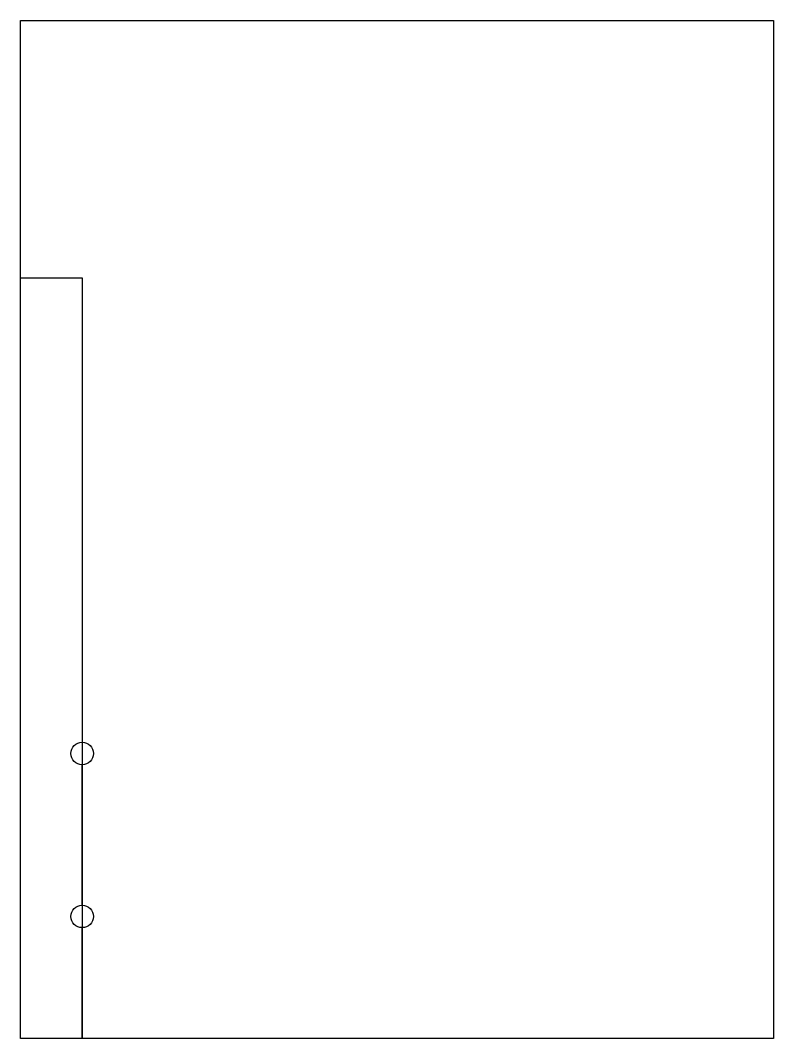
# Model space of a CAD drawing. Header units: millimetres. Extents: x 0 to 185, y 0 to 250.
import ezdxf

# ---------------------------------------------------------------- set-up
doc = ezdxf.new("R2010")
doc.units = ezdxf.units.MM
doc.layers.get('0').update_dxf_attribs({"linetype": 'CONTINUOUS'})

msp = doc.modelspace()

# ---------------------------------------------------------------- linework, layer by layer
for p, q in [((0, 186.76), (15.18, 186.76)), ((15.18, 186.76), (15.18, 0)), ((15.18, 32.75), (15.18, 67.25)), ((15.18, 0), (15.18, 27.25))]:
    msp.add_line(p, q)
msp.add_lwpolyline([(185, 0), (0, 0), (0, 250), (185, 250)], close=True)
for centre in [(15.18, 70), (15.18, 30)]:
    msp.add_circle(centre, 2.75)

doc.saveas('drawing.dxf')
